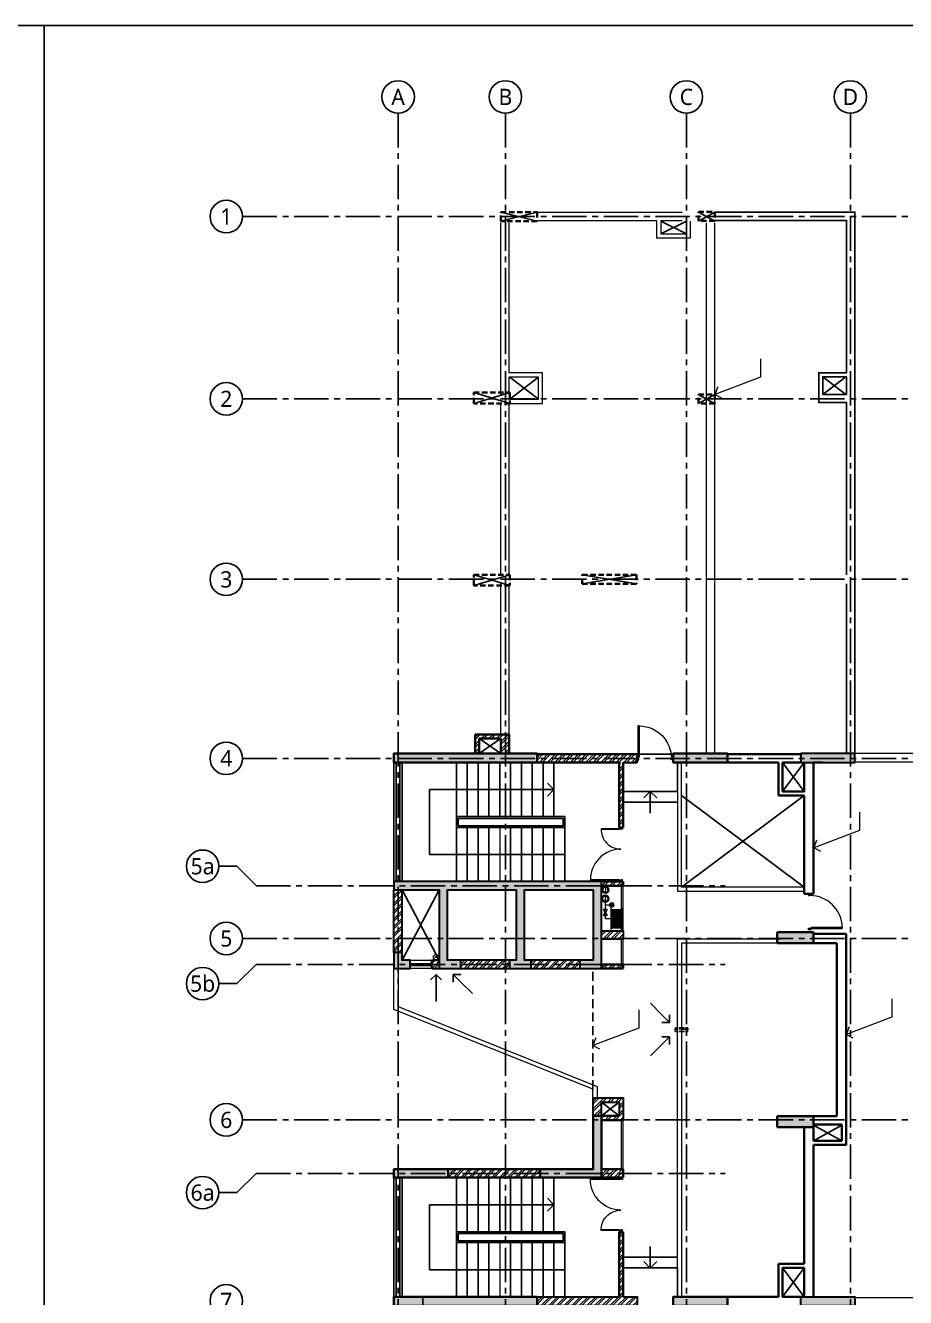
# Model space of a CAD drawing. Header units: millimetres. Extents: x -2409243 to -2334937, y -643723 to -441957.
# Drawn here: x -2372607 to -2348242, y -623214 to -587972 of the extents above; entities that cross this region are included whole.
import ezdxf
from ezdxf.enums import TextEntityAlignment as Align

# ---------------------------------------------------------------- set-up
doc = ezdxf.new("R2010")
doc.units = ezdxf.units.MM
doc.header["$MEASUREMENT"] = 0
for name, pattern in [('CENTER2', [28.574999999999996, 19.05, -3.174999999999999, 3.174999999999999, -3.174999999999999]), ('DASHED', [0.75, 0.5, -0.25]), ('DASHED2', [0.375, 0.25, -0.125]), ('HIDDEN', [0.375, 0.25, -0.125])]:
    doc.linetypes.add(name, pattern=pattern)
for name, color, linetype in [('A-Anno Misc', 7, 'Continuous'), ('A-Anno-Grid Lines', 154, 'Continuous'), ('A-Detail Lines 10', 8, 'Continuous'), ('A-Railing', 4, 'Continuous'), ('A-Steps', 3, 'Continuous'), ('A-Wall Patt', 8, 'Continuous'), ('A-Window', 4, 'Continuous'), ('Anno_Labels', 7, 'Continuous'), ('S-Conc Patt', 9, 'Continuous')]:
    doc.layers.add(name, color=color, linetype=linetype)
for name, color, linetype, lineweight in [('A-Detail Lines', 8, 'Continuous', 25), ('A-Door', 4, 'Continuous', 9), ('A-DTLS-Elevation', 4, 'Continuous', 25), ('A-Ele Finish Layers', 6, 'Continuous', 18), ('A-Wall Ele', 3, 'Continuous', 20), ('A-Wall Sec', 1, 'Continuous', 30), ('A-WIN', 5, 'Continuous', 25), ('HVAC Units', 60, 'Continuous', 30), ('S-Concrete', 40, 'Continuous', 30), ('STAIR', 3, 'Continuous', 9), ('Wall HATCH', 8, 'Continuous', 15)]:
    doc.layers.add(name, color=color, linetype=linetype, lineweight=lineweight)
doc.styles.get("Standard").update_dxf_attribs({"font": 'trebuc.ttf'})
pattern_1 = [(45, (-1525842.595350857, -761657.0660800767), (-106.0660171779821, 106.0660171779821), []), (45, (-1525771.884672857, -761657.0660800767), (-106.0660171779821, 106.0660171779821), [])]
pattern_2 = [(45, (-2549971.928426512, -621214.3231011034), (-106.0660171779821, 106.0660171779821), []), (45, (-2549901.217748512, -621214.3231011034), (-106.0660171779821, 106.0660171779821), [])]
pattern_3 = [(45, (-1488689.318808022, -900357.4876261746), (-106.0660171779821, 106.0660171779821), []), (45, (-1488618.608130021, -900357.4876261746), (-106.0660171779821, 106.0660171779821), [])]
pattern_4 = [(45, (-2351525.567698744, -621264.3231011044), (-106.0660171779821, 106.0660171779821), []), (45, (-2351454.857020744, -621264.3231011044), (-106.0660171779821, 106.0660171779821), [])]

# ---------------------------------------------------------------- blocks, each defined once
blk = doc.blocks.new('ABL_Door_S - 1000 x 2100-11-3 Second Floor Lvl')
at = {"layer": 'A-Door', "color": 5}
for p, q in [((-500, 37.5), (-450, 37.5)), ((-500, -37.5), (-500, 37.5)), ((-450, 37.5), (-450, -2.5)), ((450, 37.5), (450, -2.5)), ((500, 37.5), (450, 37.5)), ((500, -37.5), (500, 37.5)), ((-500, -37.5), (-465, -37.5)), ((-465, -2.5), (-450, -2.5)), ((-465, -37.5), (-465, -2.5)), ((-430, -37.5), (-465, -37.5)), ((465, -2.5), (450, -2.5)), ((465, -37.5), (465, -2.5)), ((500, -37.5), (465, -37.5))]:
    blk.add_line(p, q, dxfattribs=at)
at = {"layer": 'A-Door', "color": 5, "lineweight": 18}
for p, q in [((-465, -37.5), (-465, -902.3749913182692)), ((-430, -37.5), (-430, -902.3749913182692)), ((-430, -902.3749913182692), (-465, -902.3749913182692))]:
    blk.add_line(p, q, dxfattribs=at)
at = {"layer": 'A-Door'}
blk.add_arc((-450, -2.500000000029103), 899.9999999999976, 271.2733443589007, 0, dxfattribs=at)
blk = doc.blocks.new('Grid Head')
blk.add_circle((0, 0), 3)
at = {"layer": 'Anno_Labels'}
blk.add_attdef('GRID_NAME', text='', height=3, dxfattribs=at).set_placement((0, 0), align=Align.MIDDLE_CENTER)
blk = doc.blocks.new('Grid Residences')
for points in [[(-17086.89123417146, 3578.308619771851), (-17086.89123417146, 3078.308619771851), (-16556.56114828156, 2547.978533881949)], [(-11296.89123417146, 3578.308619771851), (-11296.89123417146, 3078.308619771851), (-10766.56114828156, 2547.978533881949)], [(-8045.170188700024, 3578.232114523882), (-8045.200182318222, 3078.23211542354), (-8575.562080290169, 2547.933843523963)]]:
    blk.add_lwpolyline(points)
at = {"layer": 'A-Anno-Grid Lines', "linetype": 'CENTER2', "ltscale": 50}
for p, q in [((-15071.56114828156, 2922.978533881949), (-15071.56114828156, -27704.42249789042)), ((-10046.56114828167, 2922.978533881833), (-10046.56114828161, -27704.42249789054)), ((-5056.561148281617, 2922.978533881949), (-5056.561148281617, -27704.42249789042)), ((-96.56114828150021, 2922.978533881833), (-96.56114828150021, -27704.42249789054)), ((4903.4388517185, 2922.978533881833), (4903.4388517185, -27704.42249789042)), ((9953.438851718443, 2922.978533881717), (9953.438851718443, -27704.42249789066)), ((-16556.56114828156, 2547.978533881949), (-16556.56114828156, -10441.25365557242)), ((-10766.56114828156, 2547.978533881949), (-10766.56114828156, -10441.25365557242)), ((-8586.561148282315, 2547.933843523963), (-8586.561148282315, -10441.25365557242)), ((12818.17248725664, -1384.25730331114), (-37818.04011461896, -1384.257303311489)), ((12818.17248725664, -4354.25730331114), (-37818.04011461896, -4354.25730331149)), ((12818.17248725664, -9364.257303311257), (-37818.04011461896, -9364.257303311608)), ((12818.17248725664, -13904.25730331137), (-37818.04011461896, -13904.25730331172))]:
    blk.add_line(p, q, dxfattribs=at)
at = {"layer": 'A-Anno-Grid Lines'}
blk.add_line((-19971.5611482815, -2065.177177128731), (-20201.5611482815, -2065.177177128731), dxfattribs=at)
ref = blk.add_blockref('Grid Head', (-17086.86870960804, 4028.308619208051), dxfattribs=dict(xscale=150, yscale=150, zscale=150, rotation=270))
ref.add_attrib('GRID_NAME', '6a', dxfattribs={"height": 450, "rotation": 270}).set_placement((-17086.86870960804, 4028.308619208051), align=Align.MIDDLE_CENTER)
ref = blk.add_blockref('Grid Head', (-11296.86870960804, 4028.308619208051), dxfattribs=dict(xscale=150, yscale=150, zscale=150, rotation=270))
ref.add_attrib('GRID_NAME', '5b', dxfattribs={"height": 450, "rotation": 270}).set_placement((-11296.86870960804, 4028.308619208051), align=Align.MIDDLE_CENTER)
ref = blk.add_blockref('Grid Head', (-8045.147664136603, 4028.232113960199), dxfattribs=dict(xscale=150, yscale=150, zscale=150, rotation=270))
ref.add_attrib('GRID_NAME', '5a', dxfattribs={"height": 450, "rotation": 270}).set_placement((-8045.147664136603, 4028.232113960199), align=Align.MIDDLE_CENTER)
ref = blk.add_blockref('Grid Head', (-20086.53862371808, 3372.978533317801), dxfattribs=dict(xscale=150, yscale=150, zscale=150, rotation=270))
ref.add_attrib('GRID_NAME', '7', dxfattribs={"height": 450, "rotation": 270}).set_placement((-20086.53862371808, 3372.978533317801), align=Align.MIDDLE_CENTER)
ref = blk.add_blockref('Grid Head', (-15071.53862371813, 3372.978533317801), dxfattribs=dict(xscale=150, yscale=150, zscale=150, rotation=270))
ref.add_attrib('GRID_NAME', '6', dxfattribs={"height": 450, "rotation": 270}).set_placement((-15071.53862371813, 3372.978533317801), align=Align.MIDDLE_CENTER)
ref = blk.add_blockref('Grid Head', (-10046.5386237179, 3372.978533317684), dxfattribs=dict(xscale=150, yscale=150, zscale=150, rotation=270))
ref.add_attrib('GRID_NAME', '5', dxfattribs={"height": 450, "rotation": 270}).set_placement((-10046.5386237179, 3372.978533317684), align=Align.MIDDLE_CENTER)
ref = blk.add_blockref('Grid Head', (-5056.538623718196, 3372.978533317684), dxfattribs=dict(xscale=150, yscale=150, zscale=150, rotation=270))
ref.add_attrib('GRID_NAME', '4', dxfattribs={"height": 450, "rotation": 270}).set_placement((-5056.538623718196, 3372.978533317684), align=Align.MIDDLE_CENTER)
ref = blk.add_blockref('Grid Head', (-96.53862371807915, 3372.978533317684), dxfattribs=dict(xscale=150, yscale=150, zscale=150, rotation=270))
ref.add_attrib('GRID_NAME', '3', dxfattribs={"height": 450, "rotation": 270}).set_placement((-96.53862371807915, 3372.978533317684), align=Align.MIDDLE_CENTER)
ref = blk.add_blockref('Grid Head', (4903.461376281921, 3372.978533317684), dxfattribs=dict(xscale=150, yscale=150, zscale=150, rotation=270))
ref.add_attrib('GRID_NAME', '2', dxfattribs={"height": 450, "rotation": 270}).set_placement((4903.461376281921, 3372.978533317684), align=Align.MIDDLE_CENTER)
ref = blk.add_blockref('Grid Head', (9953.461376281864, 3372.978533317568), dxfattribs=dict(xscale=150, yscale=150, zscale=150, rotation=270))
ref.add_attrib('GRID_NAME', '1', dxfattribs={"height": 450, "rotation": 270}).set_placement((9953.461376281864, 3372.978533317568), align=Align.MIDDLE_CENTER)
ref = blk.add_blockref('Grid Head', (13268.17248725664, -1384.25730331114), dxfattribs=dict(xscale=150, yscale=150, zscale=150, rotation=270))
ref.add_attrib('GRID_NAME', 'A', dxfattribs={"height": 450, "rotation": 270}).set_placement((13268.17248725664, -1384.25730331114), align=Align.MIDDLE_CENTER)
ref = blk.add_blockref('Grid Head', (13268.17248725664, -4354.25730331114), dxfattribs=dict(xscale=150, yscale=150, zscale=150, rotation=270))
ref.add_attrib('GRID_NAME', 'B', dxfattribs={"height": 450, "rotation": 270}).set_placement((13268.17248725664, -4354.25730331114), align=Align.MIDDLE_CENTER)
ref = blk.add_blockref('Grid Head', (13268.17248725664, -9364.257303311257), dxfattribs=dict(xscale=150, yscale=150, zscale=150, rotation=270))
ref.add_attrib('GRID_NAME', 'C', dxfattribs={"height": 450, "rotation": 270}).set_placement((13268.17248725664, -9364.257303311257), align=Align.MIDDLE_CENTER)
ref = blk.add_blockref('Grid Head', (13268.17248725664, -13904.25730331137), dxfattribs=dict(xscale=150, yscale=150, zscale=150, rotation=270))
ref.add_attrib('GRID_NAME', 'D', dxfattribs={"height": 450, "rotation": 270}).set_placement((13268.17248725664, -13904.25730331137), align=Align.MIDDLE_CENTER)
blk = doc.blocks.new('Shaft 2')
at = {"layer": 'A-Detail Lines'}
for p, q in [((-10900.00000000003, 51346.55107206268), (-10100.00000000049, 51946.55107206268)), ((-10900.00000000003, 51946.55107206268), (-10100.00000000049, 51346.55107206268))]:
    blk.add_line(p, q, dxfattribs=at)
blk = doc.blocks.new('s4')
at = {"layer": 'A-Detail Lines'}
for p, q in [((-34965.00000000003, 58706.55107206268), (-35580.00000000003, 59496.55107206268)), ((-34965.00000000003, 59496.10874615901), (-35580.00000000003, 58706.55107206268))]:
    blk.add_line(p, q, dxfattribs=at)
blk = doc.blocks.new('s5')
at = {"layer": 'A-Detail Lines'}
for p, q in [((-39900, 54611.55107206257), (-39550, 55321.55107206268)), ((-39900, 55321.55107206257), (-39550, 54611.55107206268))]:
    blk.add_line(p, q, dxfattribs=at)
blk = doc.blocks.new('s6')
at = {"layer": 'A-Detail Lines'}
for p, q in [((-35585.00000000007, 50831.5510720635), (-35100.00000000007, 50196.55107206282)), ((-35585.00000000007, 50196.55107206282), (-35100.00000000007, 50831.55107206374))]:
    blk.add_line(p, q, dxfattribs=at)
blk = doc.blocks.new('s11')
at = {"layer": 'A-Detail Lines'}
for p, q in [((-25565, 59746.55107206268), (-25150.00000000023, 60346.55107206268)), ((-25565, 60346.55107206268), (-25150.00000000023, 59746.55107206268))]:
    blk.add_line(p, q, dxfattribs=at)
blk = doc.blocks.new('bs1')
at = {"layer": 'A-Detail Lines'}
for points in [[(-2919.325311088462, 11907.97853388184), (480.6746889115447, 9372.978533881855)], [(-2919.325311088469, 9372.978533881864), (480.674688911502, 11907.97853388185)]]:
    blk.add_lwpolyline(points, dxfattribs=at)
blk = doc.blocks.new('h b  b')
at = {"layer": 'A-Detail Lines'}
for points in [[(67669.46159816731, 2772.978533885878), (66879.46159816731, 2342.978533881862)], [(66879.46159816731, 2772.978533885908), (67669.46159816731, 2342.978533881862)]]:
    blk.add_lwpolyline(points, dxfattribs=at)
blk = doc.blocks.new('Stair win rail')
at = {"layer": 'A-Window', "color": 3}
for p, q in [((-21549.99999999942, -3507.235837192973), (-24850.00000000046, -3507.235837192973)), ((-21549.99999999942, -3607.235837192973), (-24850.00000000046, -3607.235837192973))]:
    blk.add_line(p, q, dxfattribs=at)
at = {"layer": 'A-Window'}
for points in [[(-21549.99999999942, -3442.235837192973), (-24850.00000000046, -3442.23583719274)], [(-21549.99999999942, -3672.235837192973), (-24850.00000000046, -3672.235837192973)]]:
    blk.add_lwpolyline(points, dxfattribs=at)
blk = doc.blocks.new('Data Shaft Door')
at = {"layer": 'A-Door'}
for points in [[(-15745.00000000006, -10152.23583719309), (-15045.00000000006, -10152.23583719309)], [(-15745.00000000006, -10202.23583719309), (-15045.00000000006, -10202.23583719309)]]:
    blk.add_lwpolyline(points, dxfattribs=at)
blk = doc.blocks.new('Fire Hyd Shaft Door')
at = {"layer": 'A-Door'}
for points in [[(-14815.00000000005, -10152.23583719309), (-13565.00000000006, -10152.23583719309)], [(-14815.00000000005, -10202.23583719309), (-13565.00000000006, -10202.23583719309)]]:
    blk.add_lwpolyline(points, dxfattribs=at)
blk = doc.blocks.new('Big Door Garbage')
at = {"layer": 'A-Door', "color": 5, "lineweight": 18}
for p, q in [((-12550.00000000003, 128777.8379813184), (-12500.00000000003, 128777.8379813184)), ((-12550.00000000003, 128702.8379813184), (-12550.00000000003, 128777.8379813184)), ((-12550.00000000003, 128702.8379813184), (-12515.00000000003, 128702.8379813184)), ((-12515.00000000003, 128737.8379813184), (-12500.00000000003, 128737.8379813184)), ((-12515.00000000003, 128702.8379813184), (-12515.00000000003, 128737.8379813184)), ((-12500.00000000003, 128702.8379813184), (-12515.00000000003, 128702.8379813184)), ((-12515.00000000003, 128700.206402371), (-12515.00000000003, 128189.2027984238)), ((-12500.00000000003, 128777.8379813184), (-12500.00000000003, 128737.8379813184)), ((-12498.87218045116, 128700.206402371), (-12498.87218045116, 128188.9658008673)), ((-11101.12781954891, 128700.206402371), (-11101.12781954891, 127888.9658008673)), ((-11100.00000000003, 128777.8379813184), (-11100.00000000003, 128737.8379813184)), ((-11050.00000000003, 128777.8379813184), (-11100.00000000003, 128777.8379813184)), ((-11085.00000000003, 128737.8379813184), (-11100.00000000003, 128737.8379813184)), ((-11100.00000000003, 128702.8379813184), (-11085.00000000003, 128702.8379813184)), ((-11085.00000000003, 128702.8379813184), (-11085.00000000003, 128737.8379813184)), ((-11050.00000000003, 128702.8379813184), (-11085.00000000003, 128702.8379813184)), ((-11085.00000000003, 128700.206402371), (-11085.00000000003, 127889.1190218386)), ((-11050.00000000003, 128702.8379813184), (-11050.00000000003, 128777.8379813184))]:
    blk.add_line(p, q, dxfattribs=at)
at = {"layer": 'A-Door', "lineweight": 18}
for centre, radius, start, end in [((-12498.87218045116, 128737.8379813184), 548.8721804511275, 268.3162035749107, 0), ((-11101.12781954891, 128737.8379813184), 848.8721804511275, 180, 271.3223276805164)]:
    blk.add_arc(centre, radius, start, end, dxfattribs=at)
blk = doc.blocks.new('f h')
at = {"layer": 'A-WIN'}
for p, q in [((1010874.07182492, -78569.5797984855), (1010971.835498694, -78569.57979848562)), ((1010874.07182492, -78569.5797984855), (1010971.835498694, -78734.34588364139)), ((1010971.835498694, -78569.57979848562), (1010874.07182492, -78734.34588364151)), ((1011088.013132493, -78536.09547787847), (1011088.013132493, -79119.67305707687)), ((1011088.013132493, -78574.90916572325), (1011368.013092493, -78574.90916572312)), ((1011368.013092493, -78536.09547787857), (1011368.013092493, -79119.67305707687)), ((1010874.07182492, -78734.34588364151), (1010971.835498694, -78734.34588364139)), ((1011088.013132493, -79080.85936923242), (1011368.013092493, -79080.8593692322))]:
    blk.add_line(p, q, dxfattribs=at)
at = {"layer": 'A-WIN', "ltscale": 50}
for centre, radius in [((1010923.803244226, -78269.11066844268), 93.75), ((1010925.350132211, -78023.24024013418), 93.75), ((1010923.803244226, -78269.11066844268), 75), ((1010925.350132211, -78023.24024013418), 75)]:
    blk.add_circle(centre, radius, dxfattribs=at)
at = {"layer": 'A-WIN'}
blk.add_circle((1011100.248916052, -78441.18286097607), 56.63822130720364, dxfattribs=at)
at = {"layer": 'Wall HATCH'}
for p, q in [((1010922.953661807, -78569.57979848537), (1010922.953661807, -78343.90080410137)), ((1010922.953661807, -78441.1828609762), (1011043.610694745, -78441.1828609763)), ((1011140.298186413, -78401.13359061512), (1011060.199645691, -78481.23213133692)), ((1011140.298186413, -78481.2321313374), (1011060.199645691, -78401.13359061582)), ((1011123.013127493, -78574.909165723), (1011123.013127493, -79080.85936923232)), ((1011158.013122493, -78574.90916572325), (1011158.013122493, -79080.8593692322)), ((1011193.013117493, -78574.90916572325), (1011193.013117493, -79080.85936923232)), ((1011228.013112493, -78574.90916572325), (1011228.013112494, -79080.85936923232)), ((1011263.013107493, -78574.90916572312), (1011263.013107493, -79080.85936923232)), ((1011298.013102493, -78574.90916572312), (1011298.013102493, -79080.8593692322)), ((1011333.013097493, -78574.909165723), (1011333.013097493, -79080.8593692322)), ((1010922.953661807, -78827.88426747755), (1010922.953661807, -78734.34588364151)), ((1011088.013132493, -78827.88426747755), (1010922.953661807, -78827.88426747755))]:
    blk.add_line(p, q, dxfattribs=at)
at = {"layer": 'Wall HATCH', "ltscale": 50}
for centre in [(1010897.460073685, -78242.42195611262), (1010899.00696167, -77996.55152780411)]:
    blk.add_arc(centre, 37.5, 314.6266810665331, 134.6266810665331, dxfattribs=at)
at = {"layer": 'Wall HATCH'}
for centre in [(1010951.693302752, -78049.92895246425), (1010950.146414767, -78295.79938077275)]:
    blk.add_arc(centre, 37.5, 134.6266810665331, 314.6266810665331, dxfattribs=at)
blk = doc.blocks.new('Shaft Door D')
at = {"layer": 'A-Wall Patt'}
h = blk.add_hatch(dxfattribs=at)
h.set_pattern_fill('ANSI32', color=256, scale=400, style=0)
h.set_pattern_definition([(45, (-9829.325311088469, 7062.978533881891), (-106.0660171779821, 106.0660171779821), []), (45, (-9758.614633088466, 7062.978533881891), (-106.0660171779821, 106.0660171779821), [])])
h.paths.add_polyline_path([(-9624.325311088469, 7292.978533881892), (-9829.325311088469, 7292.978533881892), (-9829.325311088469, 7062.978533881891), (-9624.325311088469, 7062.978533881891)])
at = {"layer": 'A-Door'}
for points in [[(-10429.32531108847, 7292.978533881892), (-9829.325311088469, 7292.978533881892)], [(-10429.32531108847, 7202.978533881891), (-9829.325311088469, 7202.978533881891)], [(-10429.32531108847, 7152.978533881891), (-9829.325311088469, 7152.978533881891)], [(-9829.325311088469, 7062.978533881891), (-10429.32531108847, 7062.978533881891)]]:
    blk.add_lwpolyline(points, dxfattribs=at)
at = {"layer": 'A-Wall Sec'}
for points in [[(-9829.325311088469, 7062.978533881891), (-9829.325311088469, 7292.978533881892), (-9624.325311088469, 7292.978533881892)], [(-9829.325311088469, 7062.978533881891), (-9624.325311088469, 7062.978533881891)]]:
    blk.add_lwpolyline(points, dxfattribs=at)
blk = doc.blocks.new('Elec Shaft Door')
at = {"layer": 'A-Door'}
for p, q in [((-21320.00000000001, 55996.5510720627), (-19955, 55996.5510720627)), ((-21320.00000000001, 55946.5510720627), (-19955, 55946.5510720627))]:
    blk.add_line(p, q, dxfattribs=at)
blk = doc.blocks.new('arroioww')
at = {"layer": 'A-Ele Finish Layers'}
for points in [[(-822776.493755498, 146714.7884228326), (-822776.493755498, 146206.6614223636), (-824047.2976589758, 145731.4159705971)], [(-823964.6319654934, 145939.1574597731), (-824047.2976589758, 145731.4159705971)], [(-823848.6026251967, 145628.8955982048), (-824047.2976589758, 145731.4159705971)]]:
    blk.add_lwpolyline(points, dxfattribs=at)
blk = doc.blocks.new('Garbaghe Chute cutout')
at = {"layer": 'A-Detail Lines'}
for points in [[(-836332.2976589759, 288436.1430589523), (-835307.2976589759, 286486.1430589523)], [(-836332.2976589763, 286486.1430589523), (-835307.2976589759, 288436.1430589521)]]:
    blk.add_lwpolyline(points, dxfattribs=at)
blk = doc.blocks.new('Rainwater Pipe Shaft')
at = {"layer": 'A-Detail Lines'}
for points in [[(-830817.2976589764, 282561.1430589525), (-830332.2976589759, 282176.1430589524)], [(-830817.2976589764, 282176.1430589524), (-830332.297658976, 282561.1430589525)]]:
    blk.add_lwpolyline(points, dxfattribs=at)
blk = doc.blocks.new('End Stair Res')
at = {"layer": 'A-Detail Lines'}
for p, q in [((-794980.9022310474, 152513.8403979477), (-795161.2144602499, 152694.1526271502)), ((-798429.0211161411, 152515.7215128543), (-798429.0211161404, 150715.7215128543)), ((-798429.0211161411, 152515.7215128543), (-794979.0211161411, 152515.7215128543)), ((-794980.9022310474, 152513.8403979477), (-795161.2144602499, 152333.5281687453)), ((-794679.0211161411, 150715.7215128542), (-798429.0211161404, 150715.7215128543))]:
    blk.add_line(p, q, dxfattribs=at)
at = {"layer": 'A-Railing'}
for points in [[(-797679.0211161411, 151465.7215128543), (-797679.0211161411, 151765.7215128543), (-794679.0211161411, 151765.7215128543), (-794679.0211161411, 151465.7215128543), (-797679.0211161411, 151465.7215128543)], [(-797629.0211161411, 151515.7215128543), (-797629.0211161411, 151715.7215128543), (-794729.0211161409, 151715.7215128543), (-794729.0211161409, 151515.7215128543), (-797629.0211161411, 151515.7215128543)]]:
    blk.add_lwpolyline(points, dxfattribs=at)
at = {"layer": 'A-Steps'}
for p, q in [((-797679.0211161411, 153265.7215128543), (-797679.0211161411, 151765.7215128543)), ((-797379.0211161411, 153265.7215128543), (-797379.0211161411, 151765.7215128543)), ((-797079.0211161411, 153265.7215128543), (-797079.0211161411, 151765.7215128543)), ((-796779.0211161409, 153265.7215128543), (-796779.0211161409, 151765.7215128543)), ((-796479.0211161409, 153265.7215128543), (-796479.0211161409, 151765.7215128543)), ((-796179.0211161409, 153265.7215128543), (-796179.0211161409, 151765.7215128543)), ((-795879.0211161409, 153265.7215128543), (-795879.0211161409, 151765.7215128543)), ((-795579.0211161409, 153265.7215128543), (-795579.0211161409, 151765.7215128543)), ((-795279.0211161409, 153265.7215128543), (-795279.0211161409, 151765.7215128543)), ((-794979.0211161411, 153265.7215128543), (-794979.0211161411, 151765.7215128543)), ((-797679.0211161411, 151465.7215128543), (-797679.0211161411, 149965.7215128542)), ((-797379.0211161411, 151465.7215128543), (-797379.0211161411, 149965.7215128542)), ((-797079.0211161411, 151465.7215128543), (-797079.0211161411, 149965.7215128542)), ((-796779.0211161409, 151465.7215128543), (-796779.0211161409, 149965.7215128542)), ((-796179.0211161409, 151465.7215128543), (-796179.0211161409, 149965.7215128542)), ((-795879.0211161409, 151465.7215128543), (-795879.0211161409, 149965.7215128542)), ((-795579.0211161409, 151465.7215128543), (-795579.0211161409, 149965.7215128542)), ((-795279.0211161409, 151465.7215128543), (-795279.0211161409, 149965.7215128542)), ((-794979.0211161411, 151465.7215128543), (-794979.0211161411, 149965.7215128542)), ((-794679.0211161411, 151465.7215128543), (-794679.0211161411, 149965.7215128542))]:
    blk.add_line(p, q, dxfattribs=at)
at = {"layer": 'STAIR'}
blk.add_line((-796479.0211161409, 151465.7215128543), (-796479.0211161409, 149965.7215128542), dxfattribs=at)
blk = doc.blocks.new('Res Col Terrace')
at = {"layer": 'S-Conc Patt'}
for points in [[(-795449.0211161416, 153265.7215128544), (-795449.0211161416, 153515.7215128544), (-799409.0211161412, 153515.7215128544), (-799409.0211161412, 153265.7215128544)], [(-790179.0211161411, 153265.7215128544), (-790179.0211161411, 153515.7215128544), (-791679.0211161417, 153515.7215128544), (-791679.0211161417, 153265.7215128544)], [(-788149.0211161424, 153265.7215128546), (-786649.0211161417, 153265.7215128544), (-786649.0211161417, 153515.7215128544), (-788149.0211161424, 153515.7215128546)], [(-799409.0211161409, 149965.7215128534), (-799409.0211161409, 149735.7215128543), (-798154.0211161408, 149735.7215128541), (-798154.0211161408, 147555.7215128543), (-797554.0211161406, 147555.7215128543), (-797554.0211161406, 147785.7215128543), (-797924.0211161408, 147785.7215128543), (-797924.0211161408, 149735.7215128534), (-796024.0211161409, 149735.7215128534), (-796024.0211161409, 147785.7215128548), (-796209.0211161409, 147785.7215128548), (-796209.0211161409, 147555.7215128548), (-795609.0211161408, 147555.7215128548), (-795609.0211161408, 147785.7215128548), (-795794.0211161409, 147785.7215128548), (-795794.0211161409, 149735.7215128534), (-793894.0211161409, 149735.7215128543), (-793894.0211161409, 147785.7215128543), (-794264.0211161408, 147785.7215128543), (-794264.0211161408, 147555.7215128543), (-793664.0211161408, 147555.7215128543), (-793664.0211161408, 149965.7215128534)], [(-788798.578790238, 148265.7215128544), (-787798.578790238, 148265.7215128543), (-787798.578790238, 148565.7215128543), (-788798.578790238, 148565.7215128543)], [(-793894.0211161416, 143475.7215128544), (-793894.0211161416, 141995.7215128546), (-795364.0211161408, 141995.7215128546), (-795364.0211161408, 141765.7215128546), (-793664.0211161416, 141765.7215128546), (-793664.0211161416, 143475.7215128544)], [(-788798.578790238, 143165.7215128538), (-787798.578790238, 143165.7215128538), (-787798.578790238, 143465.7215128544), (-788798.578790238, 143465.7215128544)], [(-799409.0211161419, 141765.7215128543), (-799409.0211161419, 141765.7215128544), (-797909.0211161409, 141765.7215128544), (-797909.0211161409, 141995.7215128544), (-799409.0211161419, 141995.7215128544)], [(-799409.0211161412, 138215.7215128544), (-795449.0211161417, 138215.7215128544), (-795449.0211161417, 138465.7215128546), (-799409.0211161412, 138465.7215128544)], [(-791679.0211161417, 138215.7215128544), (-790179.0211161411, 138215.7215128543), (-790179.0211161411, 138465.7215128543), (-791679.0211161417, 138465.7215128544)], [(-788149.0211161416, 138215.7215128545), (-786649.0211161409, 138215.7215128544), (-786649.0211161409, 138465.7215128544), (-788149.0211161416, 138465.7215128546)]]:
    blk.add_hatch(color=256, dxfattribs=at).paths.add_polyline_path(points)
blk.add_hatch(color=256, dxfattribs=at).paths.add_polyline_path([(-799409.0211161409, 148005.7215128543), (-799409.0211161409, 147555.7215128543), (-798959.0211161409, 147555.7215128543), (-798959.0211161409, 147785.7215128543), (-799179.0211161409, 147785.7215128543), (-799179.0211161409, 148005.7215128543)], flags=17)
at = {"layer": 'A-Detail Lines 10'}
for points in [[(-796449.0211161406, 168515.7215128542), (-795449.0211161417, 168265.7215128542)], [(-795449.0211161417, 168515.7215128542), (-796449.0211161417, 168265.7215128542)], [(-790979.0211161411, 168515.7215128542), (-790529.0211161409, 168265.7215128542)], [(-790529.0211161409, 168515.7215128542), (-790979.021116142, 168265.7215128542)], [(-797198.578790238, 163515.7215128543), (-796198.578790239, 163215.7215128542)], [(-796198.578790239, 163515.7215128543), (-797198.578790239, 163215.7215128542)], [(-790539.0211161403, 163215.7215128543), (-790989.0211161409, 163465.7215128542)], [(-790979.0211161419, 163215.7215128543), (-790529.0211161409, 163465.7215128542)], [(-797199.0211161409, 158465.7215128542), (-796199.021116142, 158165.7215128542)], [(-796199.021116142, 158465.7215128542), (-797199.021116142, 158165.7215128542)], [(-794199.0211161416, 158465.7215128542), (-792699.0211161415, 158215.7215128541)], [(-792699.0211161415, 158465.7215128542), (-794199.0211161424, 158215.7215128541)]]:
    blk.add_lwpolyline(points, dxfattribs=at)
at = {"layer": 'S-Concrete', "linetype": 'DASHED', "lineweight": 35, "ltscale": 300}
for points in [[(-796449.0211161406, 168515.7215128542), (-795449.0211161406, 168515.7215128542), (-795449.0211161417, 168265.7215128542), (-796449.0211161417, 168265.7215128542)], [(-790979.0211161411, 168517.952779723), (-790529.0211161409, 168517.9527797231), (-790529.0211161409, 168267.9527797231), (-790979.0211161411, 168267.952779723)], [(-797198.578790238, 163515.7215128543), (-796198.578790238, 163515.7215128543), (-796198.578790238, 163215.7215128542), (-797198.578790238, 163215.7215128542)], [(-790979.0211161411, 163465.7215128542), (-790529.0211161409, 163465.7215128543), (-790529.0211161409, 163215.7215128543), (-790979.0211161411, 163215.7215128543)], [(-797199.0211161409, 158465.7215128542), (-796199.0211161409, 158465.7215128542), (-796199.0211161409, 158165.7215128542), (-797199.0211161409, 158165.7215128542)], [(-794199.0211161416, 158465.7215128542), (-792699.0211161415, 158465.7215128542), (-792699.0211161415, 158215.7215128542), (-794199.0211161416, 158215.7215128542)]]:
    blk.add_lwpolyline(points, close=True, dxfattribs=at)
at = {"layer": 'S-Concrete', "lineweight": 35}
for points in [[(-795449.0211161416, 153265.7215128544), (-795449.0211161416, 153515.7215128544), (-799409.0211161412, 153515.7215128544), (-799409.0211161412, 153265.7215128544)], [(-790179.0211161411, 153265.7215128544), (-790179.0211161411, 153515.7215128544), (-791679.0211161417, 153515.7215128544), (-791679.0211161417, 153265.7215128544)], [(-788798.578790238, 148265.7215128544), (-787798.578790238, 148265.7215128543), (-787798.578790238, 148565.7215128543), (-788798.578790238, 148565.7215128543)], [(-793894.0211161416, 143475.7215128544), (-793894.0211161416, 141995.7215128546), (-795364.0211161408, 141995.7215128546), (-795364.0211161408, 141765.7215128546), (-793664.0211161416, 141765.7215128546), (-793664.0211161416, 143475.7215128544)], [(-788798.578790238, 143165.7215128538), (-787798.578790238, 143165.7215128538), (-787798.578790238, 143465.7215128544), (-788798.578790238, 143465.7215128544)], [(-799409.0211161419, 141765.7215128543), (-799409.0211161419, 141765.7215128544), (-797909.0211161409, 141765.7215128544), (-797909.0211161409, 141995.7215128544), (-799409.0211161419, 141995.7215128544), (-799409.0211161419, 141765.7215128543)], [(-799409.0211161412, 138215.7215128544), (-795449.0211161417, 138215.7215128544), (-795449.0211161417, 138465.7215128546), (-799409.0211161412, 138465.7215128544)], [(-791679.0211161417, 138215.7215128544), (-790179.0211161411, 138215.7215128543), (-790179.0211161411, 138465.7215128543), (-791679.0211161417, 138465.7215128544)]]:
    blk.add_lwpolyline(points, close=True, dxfattribs=at)
at = {"layer": 'S-Concrete'}
for points in [[(-788149.0211161406, 153515.7215128543), (-788149.0211161406, 153265.7215128543), (-786649.0211161417, 153265.7215128544), (-786649.0211161417, 153515.7215128544), (-788149.0211161406, 153515.7215128543)], [(-799409.0211161409, 149965.7215128534), (-799409.0211161409, 149735.7215128543), (-798154.0211161408, 149735.7215128541), (-798154.0211161408, 147555.7215128543), (-797554.0211161406, 147555.7215128543), (-797554.0211161406, 147785.7215128543), (-797924.0211161408, 147785.7215128543), (-797924.0211161408, 149735.7215128534), (-796024.0211161409, 149735.7215128534), (-796024.0211161409, 147785.7215128548), (-796209.0211161409, 147785.7215128548), (-796209.0211161409, 147555.7215128548), (-795609.0211161408, 147555.7215128548), (-795609.0211161408, 147785.7215128548), (-795794.0211161409, 147785.7215128548), (-795794.0211161409, 149735.7215128534), (-793894.0211161409, 149735.7215128543), (-793894.0211161409, 147785.7215128543), (-794264.0211161408, 147785.7215128543), (-794264.0211161408, 147555.7215128543), (-793664.0211161408, 147555.7215128543), (-793664.0211161408, 149965.7215128534), (-799409.0211161409, 149965.7215128534)], [(-799409.0211161409, 148005.7215128543), (-799409.0211161409, 147555.7215128543), (-798959.0211161409, 147555.7215128543), (-798959.0211161409, 147785.7215128543), (-799179.0211161409, 147785.7215128543), (-799179.0211161409, 148005.7215128543), (-799409.0211161409, 148005.7215128543)], [(-788149.0211161409, 138215.7215128544), (-788149.0211161409, 138465.7215128546), (-786649.0211161417, 138465.7215128546), (-786649.0211161417, 138215.7215128544), (-788149.0211161409, 138215.7215128544)]]:
    blk.add_lwpolyline(points, dxfattribs=at)
blk = doc.blocks.new('Spout')
at = {"layer": 'A-DTLS-Elevation', "linetype": 'DASHED2', "ltscale": 250}
for p, q in [((-836622.2976589759, 290266.143058952), (-836622.2976589759, 290366.143058952)), ((-836272.297658976, 290366.143058952), (-836272.297658976, 290266.143058952))]:
    blk.add_line(p, q, dxfattribs=at)
for points in [[(-836272.297658976, 290366.143058952), (-836622.2976589759, 290366.143058952)], [(-836272.297658976, 290266.143058952), (-836622.2976589759, 290266.143058952)]]:
    blk.add_lwpolyline(points, dxfattribs=at)
at = {"layer": 'STAIR', "linetype": 'CENTER2', "ltscale": 10}
blk.add_lwpolyline([(-836250.422658976, 290316.143058952), (-836644.1726589759, 290316.143058952)], dxfattribs=at)
blk = doc.blocks.new('RW pipe')
at = {"layer": 'A-Detail Lines'}
for points in [[(-912742.862737155, 292075.1890407078), (-912782.8627371552, 292075.1890407078)], [(-912762.8627371552, 292095.1890407079), (-912762.8627371552, 292055.1890407079)]]:
    blk.add_lwpolyline(points, dxfattribs=at)
at = {"layer": 'A-DTLS-Elevation'}
blk.add_circle((-912762.8627371552, 292075.1890407079), 74.99999999999999, dxfattribs=at)
blk = doc.blocks.new('_Open90')
at = {"color": 0, "linetype": 'ByBlock', "lineweight": -2}
for p, q in [((0, 0), (-1, 0)), ((-0.5, 0.5), (0, 0)), ((0, 0), (-0.5, -0.5))]:
    blk.add_line(p, q, dxfattribs=at)
blk = doc.blocks.new('Leader')
at = {"layer": 'A-Detail Lines'}
blk.add_lwpolyline([(-866884.1632830976, 285459.343937374), (-866434.1918783496, 285459.3439373739)], dxfattribs=at)
at = {"layer": 'A-Detail Lines', "xscale": 300, "yscale": 300, "zscale": 300, "rotation": 180}
blk.add_blockref('_Open90', (-867184.1632830976, 285459.3439373739), dxfattribs=at)

msp = doc.modelspace()

# ---------------------------------------------------------------- hatches: boundary and pattern name
at = {"layer": 'A-Wall Patt'}
h = msp.add_hatch(dxfattribs=at)
h.set_pattern_fill('ANSI32', color=256, scale=400, style=0)
h.set_pattern_definition(pattern_2)
h.paths.add_polyline_path([(-2359214.893009833, -607611.3445672226), (-2360159.893009833, -607611.3445672226), (-2360159.893009833, -607726.3445672226), (-2360044.893009833, -607726.3445672226), (-2359444.893009833, -607726.3445672226), (-2359444.893009833, -608141.3445672226), (-2359214.893009833, -608141.3445672226)])
h = msp.add_hatch(dxfattribs=at)
h.set_pattern_fill('ANSI32', color=256, scale=400, style=0)
h.set_pattern_definition(pattern_2)
h.paths.add_polyline_path([(-2360159.893009833, -608141.3445672217), (-2360044.893009833, -608141.3445672217), (-2360044.893009833, -607726.3445672226), (-2360159.893009833, -607726.3445672226)])
h = msp.add_hatch(dxfattribs=at)
h.set_pattern_fill('ANSI32', color=256, scale=400, style=0)
h.set_pattern_definition([(45, (-2549971.928426512, -621164.3231011044), (-106.0660171779821, 106.0660171779821), []), (45, (-2549901.217748512, -621164.3231011044), (-106.0660171779821, 106.0660171779821), [])])
h.paths.add_polyline_path([(-2358444.893009833, -608161.3445672226), (-2358444.893009833, -608391.3445672226), (-2355674.893009833, -608391.3445672226), (-2355674.893009833, -608163.8445672217), (-2357084.893009833, -608161.3445672226)])
h = msp.add_hatch(dxfattribs=at)
h.set_pattern_fill('ANSI32', color=256, scale=400, style=0)
h.set_pattern_definition([(45, (-1488689.318808022, -761657.0660800767), (-106.0660171779821, 106.0660171779821), []), (45, (-1488618.608130022, -761657.0660800767), (-106.0660171779821, 106.0660171779821), [])])
h.paths.add_polyline_path([(-2356174.893009833, -610191.3445672236), (-2356059.893009833, -610191.3445672236), (-2356059.893009833, -608391.3445672226), (-2356174.893009833, -608391.3445672226)])
h = msp.add_hatch(dxfattribs=at)
h.set_pattern_fill('ANSI32', color=256, scale=400, style=0)
h.set_pattern_definition([(45, (-2356388.90571072, -611760.0791830822), (-106.0660171779821, 106.0660171779821), []), (45, (-2356318.19503272, -611760.0791830822), (-106.0660171779821, 106.0660171779821), [])])
h.paths.add_polyline_path([(-2356059.893009833, -611691.3445672226), (-2356664.893009833, -611691.3445672226), (-2356664.893009833, -611806.3445672226), (-2356059.893009833, -611806.3445672226)])
h = msp.add_hatch(dxfattribs=at)
h.set_pattern_fill('ANSI32', color=256, scale=400, style=0)
h.set_pattern_definition([(45, (-2362206.616351323, -612520.8742539893), (-106.0660171779821, 106.0660171779821), []), (45, (-2362135.905673323, -612520.8742539893), (-106.0660171779821, 106.0660171779821), [])])
h.paths.add_polyline_path([(-2362174.893009833, -611921.3445672226), (-2362404.893009833, -611921.3445672226), (-2362404.893009833, -613651.3445672226), (-2362174.893009833, -613651.3445672226)])
h = msp.add_hatch(dxfattribs=at)
h.set_pattern_fill('ANSI32', color=256, scale=400, style=0)
h.set_pattern_definition([(45, (-2356668.851017851, -613121.4176327643), (-106.0660171779821, 106.0660171779821), []), (45, (-2356598.140339851, -613121.4176327643), (-106.0660171779821, 106.0660171779821), [])])
h.paths.add_polyline_path([(-2356659.893009833, -613056.3445672226), (-2356659.893009833, -613286.3445672226), (-2356059.893009833, -613286.3445672226), (-2356059.893009833, -613056.3445672226)])
h = msp.add_hatch(dxfattribs=at)
h.set_pattern_fill('ANSI32', color=256, scale=400, style=0)
h.set_pattern_definition(pattern_3)
h.paths.add_polyline_path([(-2359204.893009833, -614101.3445672217), (-2359204.893009833, -613871.3445672217), (-2360549.893009833, -613871.3445672217), (-2360549.893009833, -614101.3445672217)])
h = msp.add_hatch(dxfattribs=at)
h.set_pattern_fill('ANSI32', color=256, scale=400, style=0)
h.set_pattern_definition(pattern_3)
h.paths.add_polyline_path([(-2358604.893009833, -613871.3445672217), (-2358604.893009833, -614101.3445672217), (-2357259.893009833, -614101.3445672217), (-2357259.893009833, -613871.3445672217)])
h = msp.add_hatch(dxfattribs=at)
h.set_pattern_fill('ANSI32', color=256, scale=400, style=0)
h.set_pattern_definition([(45, (-1525842.595350856, -900357.4876261746), (-106.0660171779821, 106.0660171779821), []), (45, (-1525771.884672857, -900357.4876261746), (-106.0660171779821, 106.0660171779821), [])])
h.paths.add_polyline_path([(-2356664.893009833, -613986.3445672226), (-2356664.893009833, -614101.3445672226), (-2356059.893009833, -614101.3445672226), (-2356059.893009833, -613986.3445672226)])
h = msp.add_hatch(dxfattribs=at)
h.set_pattern_fill('ANSI32', color=256, scale=400, style=0)
h.set_pattern_definition([(45, (-2356149.517975706, -617886.1086790302), (-106.0660171779821, 106.0660171779821), []), (45, (-2356078.807297706, -617886.1086790302), (-106.0660171779821, 106.0660171779821), [])])
h.paths.add_polyline_path([(-2356059.893009833, -617681.3445672217), (-2356889.893009833, -617681.3445672217), (-2356889.893009833, -618181.3445672217), (-2356659.893009833, -618181.3445672217), (-2356659.893009833, -617796.3445672217), (-2356174.893009833, -617796.3445672217), (-2356174.893009833, -618181.3445672217), (-2356659.893009833, -618181.3445672217), (-2356659.893009833, -618296.3445672226), (-2356059.893009833, -618296.3445672226)])
h = msp.add_hatch(dxfattribs=at)
h.set_pattern_fill('ANSI32', color=256, scale=400, style=0)
h.set_pattern_definition(pattern_4)
h.paths.add_polyline_path([(-2360904.893009833, -619661.3445672226), (-2360904.893009833, -619891.3445672226), (-2358359.893009833, -619891.3445672226), (-2358359.893009833, -619661.3445672226)])
h = msp.add_hatch(dxfattribs=at)
h.set_pattern_fill('ANSI32', color=256, scale=400, style=0)
h.set_pattern_definition(pattern_4)
h.paths.add_polyline_path([(-2356659.893009833, -619661.3445672226), (-2356659.893009833, -619891.3445672226), (-2356059.893009833, -619891.3445672226), (-2356059.893009833, -619661.3445672226)])
h = msp.add_hatch(dxfattribs=at)
h.set_pattern_fill('ANSI32', color=256, scale=400, style=0)
h.set_pattern_definition(pattern_1)
h.paths.add_polyline_path([(-2356059.893009833, -621391.3445672226), (-2356174.893009833, -621391.3445672226), (-2356174.893009833, -623191.3445672226), (-2356059.893009833, -623191.3445672226)])
h = msp.add_hatch(dxfattribs=at)
h.set_pattern_fill('ANSI32', color=256, scale=400, style=0)
h.set_pattern_definition(pattern_1)
h.paths.add_polyline_path([(-2358444.893009834, -623191.3445672226), (-2358444.893009834, -623441.3445672226), (-2355674.893009833, -623441.3445672226), (-2355674.893009833, -623191.3445672226)])

# ---------------------------------------------------------------- linework, layer by layer
at = {"layer": 'A-Anno Misc'}
for points in [[(-2355131.461895537, -609373.5379113305), (-2355309.893009833, -609191.3445672226), (-2355492.086353942, -609373.5379113305)], [(-2355309.893009833, -609791.3445672226), (-2355309.893009833, -609191.3445672226)], [(-2355309.893009833, -621795.1067970354), (-2355309.893009833, -622391.3445672226)], [(-2355131.461895537, -622212.9134529262), (-2355309.893009833, -622395.1067970354), (-2355492.086353942, -622212.9134529262)]]:
    msp.add_lwpolyline(points, dxfattribs=at)
at = {"layer": 'A-Detail Lines'}
for points in [[(-2353524.893009833, -593141.3445672226), (-2349644.893009833, -593141.3445672226), (-2349644.893009833, -608141.3445672217)], [(-2353524.893009833, -593371.3445672226), (-2349874.893009833, -593371.3445672226), (-2349874.893009833, -597591.3445672226)], [(-2349874.893009833, -597591.3445672226), (-2350644.893009834, -597591.3445672226), (-2350644.893009833, -598421.3445672217), (-2349874.893009833, -598421.3445672217), (-2349874.893009833, -603191.3445672217)], [(-2349874.893009833, -597706.3445672226), (-2350529.893009834, -597706.3445672226), (-2350529.893009833, -598191.3445672217), (-2349874.893009833, -598191.3445672217), (-2349874.893009833, -597706.3445672226)], [(-2349874.893009833, -603441.3445672226), (-2349874.893009833, -608141.3445672226)]]:
    msp.add_lwpolyline(points, dxfattribs=at)
at = {"layer": 'A-Detail Lines', "linetype": 'HIDDEN', "ltscale": 1000}
msp.add_lwpolyline([(-2356899.893009833, -617442.7779567671), (-2356899.893009833, -614101.3445672217)], dxfattribs=at)
at = {"layer": 'A-Steps'}
for p, q in [((-2355674.893009833, -608163.8445672217), (-2354674.893009833, -608163.8445672217)), ((-2354559.893009833, -609191.3445672226), (-2354559.893009833, -608391.3445672226)), ((-2354559.893009833, -609191.3445672226), (-2356059.893009833, -609191.3445672226)), ((-2354559.893009833, -609491.3445672226), (-2356059.893009833, -609491.3445672226))]:
    msp.add_line(p, q, dxfattribs=at)
for points in [[(-2354559.893009833, -622091.3445672226), (-2356059.893009833, -622091.3445672226)], [(-2354559.893009833, -622391.3445672226), (-2356059.893009833, -622391.3445672226)], [(-2354559.893009833, -622391.3445672226), (-2354559.893009833, -623191.3445672226)]]:
    msp.add_lwpolyline(points, dxfattribs=at)
at = {"layer": 'A-Wall Ele'}
for p, q in [((-2346024.893009833, -608141.3445672226), (-2349874.893009833, -608141.3445672226)), ((-2354559.893009833, -608391.3445672226), (-2354559.893009833, -611956.3445672226)), ((-2351759.893009833, -608391.3445672226), (-2353769.893009833, -608391.3445672226)), ((-2349644.893009833, -608371.3445672226), (-2346024.893009833, -608371.3445672226)), ((-2354559.893009833, -611956.3445672226), (-2351044.893009833, -611956.3445672226)), ((-2351044.893009833, -622063.8445672217), (-2351044.893009833, -622276.3445672226)), ((-2349644.893009833, -623211.3445672226), (-2346734.893009833, -623211.3445672226))]:
    msp.add_line(p, q, dxfattribs=at)
for points in [[(-2359444.893009833, -598191.3445672226), (-2359444.893009833, -593441.3445672226)], [(-2359214.893009833, -597596.3445672226), (-2359214.893009833, -593441.3445672226)], [(-2358544.893009833, -593141.3445672226), (-2354424.893009833, -593141.3445672226)], [(-2358544.893009833, -593371.3445672226), (-2355134.893009833, -593371.3445672226)], [(-2355134.893009833, -593371.3445672226), (-2355134.893009833, -593856.3445672226), (-2354194.893009833, -593856.3445672226), (-2354194.893009833, -593391.3445672226)], [(-2355019.893009833, -593371.3445672226), (-2354424.893009833, -593371.3445672226)], [(-2355019.893009833, -593371.3445672226), (-2355019.893009833, -593741.3445672226), (-2354309.893009833, -593741.3445672226), (-2354309.893009833, -593391.3445672226)], [(-2353754.893009833, -608141.3445672226), (-2353754.893009833, -593441.3445672226)], [(-2353524.893009833, -608141.3445672226), (-2353524.893009833, -593441.3445672226)], [(-2359194.893009833, -598441.3445672217), (-2358289.893009833, -598441.3445672217), (-2358289.893009833, -597596.3445672226), (-2359214.893009833, -597596.3445672226)], [(-2359214.893009833, -598191.3445672226), (-2359214.893009833, -597711.3445672226)], [(-2359194.893009833, -598326.3445672226), (-2358404.893009833, -598326.3445672226), (-2358404.893009833, -597711.3445672226), (-2359214.893009833, -597711.3445672226), (-2359214.893009833, -597711.3445672226)], [(-2359444.893009833, -603191.3445672217), (-2359444.893009833, -598441.3445672217)], [(-2359214.893009833, -603191.3445672217), (-2359214.893009833, -598441.3445672217)], [(-2359444.893009833, -607611.3445672226), (-2359444.893009833, -603441.3445672226)], [(-2359214.893009833, -607611.3445672226), (-2359214.893009833, -603441.3445672226)], [(-2351044.893009833, -611841.3445672226), (-2354444.893009833, -611841.3445672226), (-2354444.893009833, -608391.3445672226)], [(-2351644.893009834, -608391.3445672226), (-2351644.893009834, -608391.3445672217), (-2351119.893009834, -608391.3445672217)], [(-2354559.893009833, -623191.3445672226), (-2354559.893009833, -613276.3445672226), (-2351694.450683929, -613276.3445672226)], [(-2351694.450683929, -613391.3445672217), (-2354444.893009833, -613391.3445672217), (-2354444.893009833, -623191.3445672226)], [(-2356894.893009833, -617681.3445672217), (-2356894.893009833, -617442.7779567662), (-2362404.893009833, -615231.3445672226), (-2362404.893009833, -614101.3445672217)], [(-2362289.893009833, -614101.3445672217), (-2362289.893009833, -615153.5832174836), (-2356779.893009833, -617365.0166070285), (-2356779.893009833, -617681.3445672217)]]:
    msp.add_lwpolyline(points, dxfattribs=at)
at = {"layer": 'A-Wall Patt'}
msp.add_line((-2372090.211211995, -643722.8717177372), (-2372090.211211995, -587971.6004050287), dxfattribs=at)
msp.add_lwpolyline([(-2409243.48775483, -587971.6004050287), (-2334936.93466916, -587971.6004050287), (-2334936.93466916, -643722.8717177372), (-2409243.48775483, -643722.8717177372)], close=True, dxfattribs=at)
msp.add_lwpolyline([(-2409243.48775483, -587971.6004050287), (-2334936.93466916, -587971.6004050287), (-2334936.93466916, -643722.8717177372), (-2409243.48775483, -643722.8717177372)], close=True, dxfattribs=at)
at = {"layer": 'A-Wall Sec', "lineweight": 35}
for p, q in [((-2359214.893009833, -607611.3445672226), (-2360159.893009833, -607611.3445672226)), ((-2360159.893009833, -607611.3445672226), (-2360159.893009833, -608141.3445672217)), ((-2360044.893009833, -607726.3445672226), (-2359444.893009833, -607726.3445672226)), ((-2360044.893009833, -608141.3445672217), (-2360044.893009833, -607726.3445672226)), ((-2359444.893009833, -607726.3445672226), (-2359444.893009833, -608141.3445672226)), ((-2359214.893009833, -607611.3445672226), (-2359214.893009833, -608141.3445672226)), ((-2358444.893009833, -608161.4316752363), (-2355674.893009833, -608163.8445672217)), ((-2355674.893009833, -608391.3445672226), (-2355674.893009833, -608163.8445672217)), ((-2356174.893009833, -608391.3445672226), (-2358444.893009833, -608391.3445672226)), ((-2356174.893009833, -610191.3445672236), (-2356174.893009833, -608391.3445672226)), ((-2356059.893009833, -610191.3445672236), (-2356059.893009833, -608391.3445672226)), ((-2353174.893009833, -608391.3445672226), (-2351759.893009833, -608391.3445672226)), ((-2351644.893009834, -608391.3445672226), (-2351144.893009833, -608391.3445672226)), ((-2351044.893009833, -608391.3445672226), (-2351044.893009833, -609191.3445672226)), ((-2350794.893009833, -608391.3445672226), (-2350544.893009833, -608391.3445672226)), ((-2350794.893009833, -612026.3445672226), (-2350794.893009833, -608391.3445672226)), ((-2351759.893009833, -609191.3445672226), (-2351759.893009833, -609191.3445672217)), ((-2351759.893009833, -609306.3445672226), (-2351759.893009833, -609191.3445672217)), ((-2351759.893009833, -609306.3445672226), (-2351044.893009833, -609306.3445672236)), ((-2351044.893009833, -609306.3445672236), (-2351044.893009833, -612026.3445672226)), ((-2356059.893009833, -611806.3445672226), (-2356059.893009833, -611691.3445672226)), ((-2356664.893009833, -611806.3445672226), (-2356059.893009833, -611806.3445672226)), ((-2351044.893009833, -612026.3445672226), (-2350794.893009833, -612026.3445672226)), ((-2350794.450683929, -613141.3445672226), (-2349889.893009833, -613141.3445672226)), ((-2350139.893009833, -613391.3445672217), (-2350794.450683929, -613391.3445672217)), ((-2350139.893009833, -618191.3445672226), (-2350139.893009833, -613391.3445672217)), ((-2356059.893009833, -613986.3445672226), (-2356664.893009833, -613986.3445672226)), ((-2356664.893009833, -614101.3445672226), (-2356059.893009833, -614101.3445672226)), ((-2356059.893009833, -614101.3445672226), (-2356059.893009833, -613986.3445672226)), ((-2356174.893009833, -618181.3445672217), (-2356659.893009833, -618181.3445672217)), ((-2356059.893009833, -618296.3445672226), (-2356659.893009833, -618296.3445672226)), ((-2351044.893009833, -622276.3445672226), (-2351044.893009833, -618491.3445672226)), ((-2350139.893009833, -618191.3445672226), (-2350794.450683929, -618191.3445672226)), ((-2350004.450683929, -618421.3445672226), (-2350794.450683929, -618421.3445672226)), ((-2350794.450683929, -618871.3445672226), (-2350794.450683929, -618491.3445672226)), ((-2350004.450683929, -618421.3445672226), (-2350004.450683929, -618871.3445672226)), ((-2350794.893009833, -623191.3445672226), (-2350794.450683929, -618986.3445672226)), ((-2350004.450683929, -618871.3445672226), (-2350794.450683929, -618871.3445672226)), ((-2358359.893009833, -619661.3445672226), (-2360904.893009833, -619661.3445672226)), ((-2360904.893009833, -619891.3445672226), (-2358359.893009833, -619891.3445672226)), ((-2356059.893009833, -619661.3445672226), (-2356659.893009833, -619661.3445672226)), ((-2356659.893009833, -619891.3445672226), (-2356059.893009833, -619891.3445672226)), ((-2356059.893009833, -619891.3445672226), (-2356059.893009833, -619661.3445672226)), ((-2356174.893009833, -621391.3445672226), (-2356059.893009833, -621391.3445672226)), ((-2356174.893009833, -623191.3445672226), (-2356174.893009833, -621391.3445672226)), ((-2356059.893009833, -623191.3445672226), (-2356059.893009833, -621391.3445672226)), ((-2351759.893009833, -622276.3445672226), (-2351759.893009833, -622276.3445672226)), ((-2351759.893009833, -622276.3445672226), (-2351044.893009833, -622276.3445672217)), ((-2351759.893009833, -622276.3445672226), (-2351759.893009833, -622391.3445672226)), ((-2351759.893009833, -622391.3445672226), (-2351759.893009833, -622391.3445672226)), ((-2351759.893009833, -622391.3445672226), (-2351759.893009833, -623191.3445672226)), ((-2351644.893009833, -622391.3445672226), (-2351044.893009833, -622391.3445672226)), ((-2351644.893009833, -623191.3445672217), (-2351644.893009833, -622391.3445672226)), ((-2351044.893009833, -623191.3445672217), (-2351044.893009833, -622391.3445672226)), ((-2351759.893009833, -623191.3445672226), (-2353174.893009833, -623191.3445672226)), ((-2351044.893009833, -623191.3445672217), (-2351644.893009833, -623191.3445672217))]:
    msp.add_line(p, q, dxfattribs=at)
at = {"layer": 'A-Wall Sec'}
for p, q in [((-2356059.893009833, -608391.3445672226), (-2355674.893009833, -608391.3445672226)), ((-2356664.893009833, -611691.3445672226), (-2356059.893009833, -611691.3445672226))]:
    msp.add_line(p, q, dxfattribs=at)
at = {"layer": 'A-Wall Sec', "lineweight": 35}
for points in [[(-2351144.893009833, -608161.3445672217), (-2353174.893009833, -608161.3445672226)], [(-2351759.893009833, -608391.3445672226), (-2351759.893009833, -609191.3445672226)], [(-2351644.893009833, -609191.3445672226), (-2351044.893009833, -609191.3445672226), (-2351044.893009833, -608391.3445672226)], [(-2351144.893009833, -608391.3445672217), (-2351644.893009834, -608391.3445672217)], [(-2351644.893009833, -609191.3445672226), (-2351644.893009834, -608391.3445672217)], [(-2351759.893009833, -609306.3445672226), (-2351759.893009833, -609306.3445672226)], [(-2350794.450683929, -618986.3445672226), (-2349889.893009833, -618986.3445672226), (-2349889.893009833, -613141.3445672226)]]:
    msp.add_lwpolyline(points, dxfattribs=at)
at = {"layer": 'A-Wall Sec'}
for points in [[(-2356059.893009833, -610191.3445672236), (-2356174.893009833, -610191.3445672236)], [(-2362404.893009833, -613651.3445672226), (-2362404.893009833, -611921.3445672226)], [(-2362174.893009833, -613651.3445672226), (-2362174.893009833, -611921.3445672226)], [(-2356659.893009833, -613056.3445672226), (-2356059.893009833, -613056.3445672226), (-2356059.893009833, -613286.3445672226), (-2356659.893009833, -613286.3445672226)], [(-2359204.893009833, -613871.3445672217), (-2360549.893009833, -613871.3445672217)], [(-2357259.893009833, -613871.3445672217), (-2357259.893009833, -613871.3445672217), (-2358604.893009833, -613871.3445672217)], [(-2360549.893009833, -614101.3445672217), (-2360549.893009833, -614101.3445672217), (-2359204.893009833, -614101.3445672217)], [(-2358604.893009833, -614101.3445672217), (-2357259.893009833, -614101.3445672217)], [(-2356889.893009833, -618181.3445672217), (-2356889.893009833, -617681.3445672217), (-2356059.893009833, -617681.3445672217), (-2356059.893009833, -618296.3445672226)], [(-2356659.893009833, -618181.3445672217), (-2356659.893009833, -617796.3445672217), (-2356174.893009833, -617796.3445672217), (-2356174.893009833, -618181.3445672217)], [(-2358444.893009834, -623191.3445672226), (-2356174.893009833, -623191.3445672226)], [(-2356059.893009833, -623191.3445672226), (-2355674.893009833, -623191.3445672226), (-2355674.893009833, -623441.3445672226), (-2358444.893009834, -623441.3445672226)]]:
    msp.add_lwpolyline(points, dxfattribs=at)

# ---------------------------------------------------------------- block references
at = {"layer": 'A-Anno-Grid Lines', "rotation": 90}
msp.add_blockref('Grid Residences', (-2363674.150313144, -603219.7834189405), dxfattribs=at)
at = {"layer": 'A-Detail Lines', "xscale": -1}
for name, p, rotation in [('s5', (-2299698.34193777, -633291.3445672226), 90), ('s6', (-2299698.34193777, -633291.3445672226), 90), ('s4', (-2299698.34193777, -633291.3445672226), 90), ('s11', (-2299698.34193777, -633291.3445672226), 90), ('Leader', (-2766116.457553713, -1431033.384813462), 45), ('Big Door Garbage', (-2484857.730991151, -608841.3445672226), 270), ('Shaft 2', (-2299698.34193777, -633291.3445672226), 90)]:
    msp.add_blockref(name, p, dxfattribs=dict(at, rotation=rotation))
at = {"layer": 'A-Detail Lines'}
for name, p, rotation in [('Shaft 2', (-2299698.34193777, -598291.3445672226), 90), ('Big Door Garbage', (-2484857.730991151, -622741.3445672236), 270), ('Leader', (-2646700.100311321, -1481445.506918571), 270), ('Leader', (-1949423.329397717, -1429303.383881715), 315), ('Leader', (-2766116.457553713, 199450.6956790182), 135), ('Elec Shaft Door', (-2300113.34193777, -598341.3445672226), 90)]:
    msp.add_blockref(name, p, dxfattribs=dict(at, rotation=rotation))
for name, p in [('Garbaghe Chute cutout', (-1525842.595350857, -900357.4876261746)), ('Rainwater Pipe Shaft', (-1525842.595350857, -900357.4876261746)), ('h b  b', (-2417673.912282096, -621214.3231011044))]:
    msp.add_blockref(name, p, dxfattribs=at)
at = {"layer": 'A-Door', "xscale": -1, "rotation": 180}
msp.add_blockref('ABL_Door_S - 1000 x 2100-11-3 Second Floor Lvl', (-2355174.893009833, -608278.8445672226), dxfattribs=at)
at = {"layer": 'A-Door', "rotation": 90}
for name, p in [('Fire Hyd Shaft Door', (-2366262.128847026, -598241.3445672226)), ('ABL_Door_S - 1000 x 2100-11-3 Second Floor Lvl', (-2350894.671846881, -612526.3445672226)), ('Data Shaft Door', (-2366262.128847026, -598241.3445672226))]:
    msp.add_blockref(name, p, dxfattribs=at)
at = {"layer": 'A-DTLS-Elevation', "xscale": -1, "rotation": 179.6023910865641}
msp.add_blockref('RW pipe', (-1446472.144308861, -328052.3326228122), dxfattribs=at)
at = {"layer": 'A-Ele Finish Layers'}
for p in [(-1529477.595350857, -743922.7605378196), (-1526738.307020386, -756483.6041550763), (-1525842.595350857, -761657.0660800767), (-1532852.595350856, -761959.6125725816)]:
    msp.add_blockref('arroioww', p, dxfattribs=at)
at = {"layer": 'A-Wall Patt', "xscale": -1, "rotation": 90}
msp.add_blockref('Stair win rail', (-2365847.128847026, -633241.3445672226), dxfattribs=at)
at = {"layer": 'A-Wall Patt'}
for name, p in [('bs1', (-2351525.567698744, -621214.3231011053)), ('Shaft Door D', (-2351525.567698744, -621164.3231011044))]:
    msp.add_blockref(name, p, dxfattribs=at)
at = {"layer": 'A-Wall Patt', "rotation": 90}
msp.add_blockref('Stair win rail', (-2365847.128847026, -598341.3445672226), dxfattribs=at)
at = {"layer": 'HVAC Units'}
msp.add_blockref('Spout', (-1517997.595350856, -906107.4876261746), dxfattribs=at)
at = {"layer": 'S-Conc Patt'}
for p in [(-1562995.871893692, -761657.0660800767), (-1562995.871893692, -773157.0660800767)]:
    msp.add_blockref('End Stair Res', p, dxfattribs=at)
at = {"layer": 'S-Concrete'}
msp.add_blockref('Res Col Terrace', (-1562995.871893692, -761657.0660800767), dxfattribs=at)
at = {"layer": 'Wall HATCH'}
msp.add_blockref('f h', (-3367476.074457029, -533894.5928338711), dxfattribs=at)

doc.saveas('drawing.dxf')
